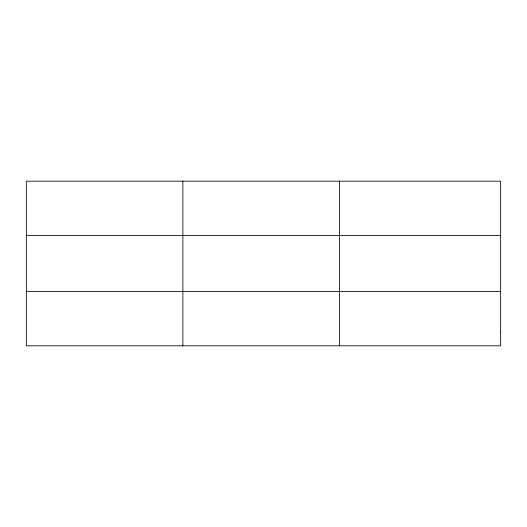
<?xml version="1.0" encoding="UTF-8"?>
<svg xmlns="http://www.w3.org/2000/svg" width="527" height="527" viewBox="0 0 527 527"><rect width="100%" height="100%" fill="white"/><g stroke="black" fill="none" stroke-linecap="round" stroke-linejoin="round"><path stroke-width="0.79" d="M182.869 181.176L182.869 345.824M339.388 181.176L339.388 345.824M26.35 235.51L500.65 235.51M26.35 291.49L500.65 291.49M500.65 332.241L500.65 345.824L26.35 345.824L26.35 181.176L500.65 181.176L500.65 332.241"/></g></svg>
